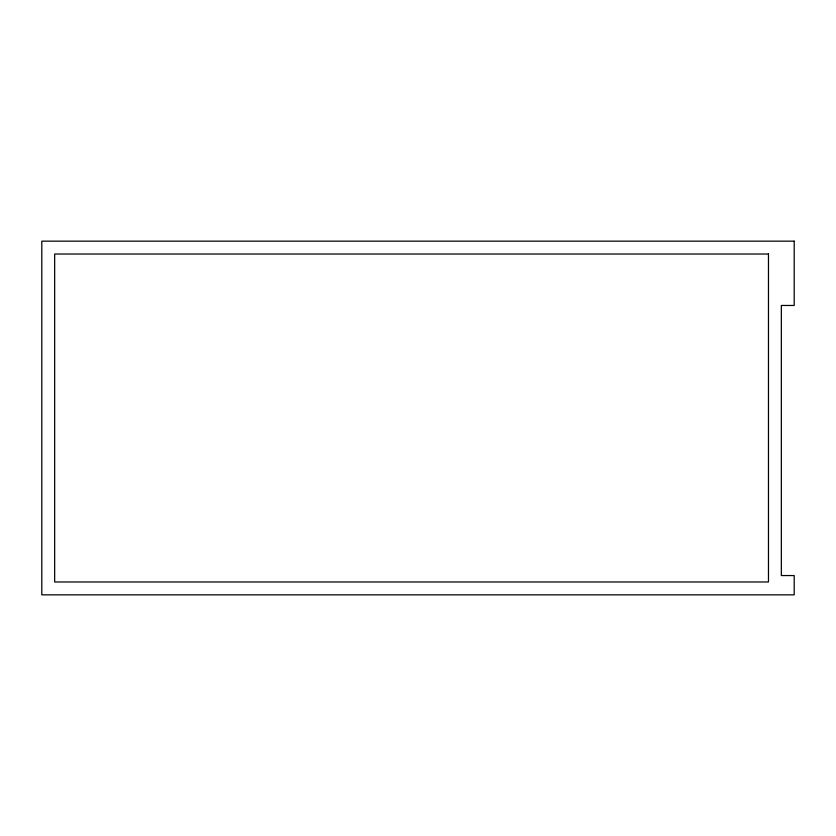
<?xml version="1.0" encoding="UTF-8"?>
<svg xmlns="http://www.w3.org/2000/svg" width="836" height="836" viewBox="0 0 836 836"><rect width="100%" height="100%" fill="white"/><g stroke="black" fill="none" stroke-linecap="round" stroke-linejoin="round"><path stroke-width="1.25" d="M794.2 241.155L41.8 241.155L41.8 594.845L794.2 594.845L794.2 575.555L781.336 575.555L781.336 305.464L794.2 305.464L794.2 241.155M768.472 254.019L54.664 254.019L54.664 581.981L768.472 581.981L768.472 254.019"/></g></svg>
